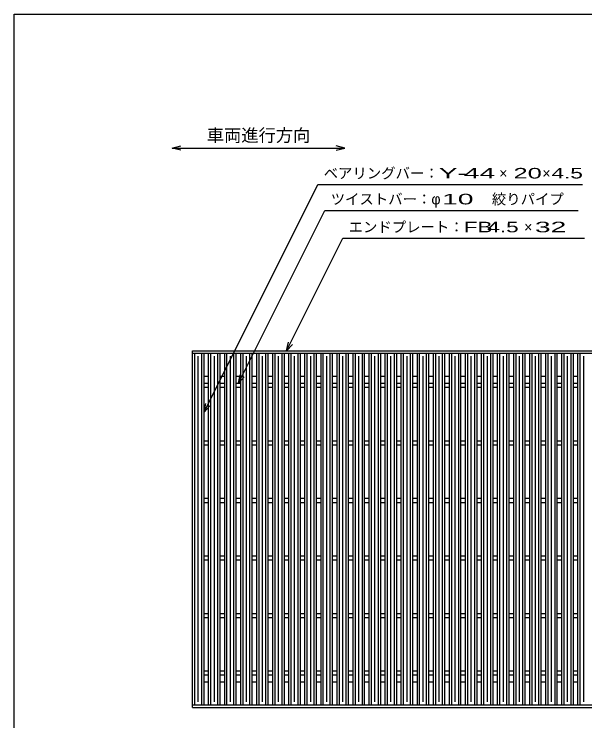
# Model space of a CAD drawing. Units: millimetres, scale not verified. Extents: x -1820 to 1736, y -1282 to 1048.
# Drawn here: x -1724 to -732, y -180 to 1048 of the extents above; entities that cross this region are included whole.
import ezdxf
from ezdxf.enums import TextEntityAlignment as Align

# ---------------------------------------------------------------- set-up
doc = ezdxf.new("R2010")
doc.units = ezdxf.units.MM
doc.header["$LTSCALE"] = 10
for name, color, linetype, lineweight in [('CADPAC_LAYER_0000', 150, 'Continuous', 25), ('CADPAC_LAYER_0016', 3, 'Continuous', 25), ('CADPAC_LAYER_0022', 2, 'Continuous', 25)]:
    doc.layers.add(name, color=color, linetype=linetype, lineweight=lineweight)
doc.styles.add('ベクトル', font='')
doc.styles.get('ベクトル').set_extended_font_data('ベクトル')

msp = doc.modelspace()

# ---------------------------------------------------------------- linework, layer by layer
at = {"layer": 'CADPAC_LAYER_0000'}
for p, q in [((-1724, -1151.5), (-1724, 1048.5)), ((-1724, 1048.5), (1736, 1048.5))]:
    msp.add_line(p, q, dxfattribs=at)
at = {"layer": 'CADPAC_LAYER_0000', "color": 4}
for p, q in [((-1449.33, 815.83), (-1434.33, 819.83)), ((-1434.33, 811.83), (-1449.33, 815.83)), ((-1449.33, 815.83), (-1149.33, 815.83)), ((-1149.33, 815.83), (-1164.33, 819.83)), ((-1164.33, 811.83), (-1149.33, 815.83))]:
    msp.add_line(p, q, dxfattribs=at)
at = {"layer": 'CADPAC_LAYER_0016'}
for p, q in [((-1414, 463.5), (-418, 463.5)), ((-1414, 459), (-1414, 463.5)), ((-1414, 459), (-418, 459)), ((-1414, -152), (-1414, 459)), ((-1414, 459), (-1394, 459)), ((-1410, -152), (-1410, 459)), ((-1398, -152), (-1398, 459)), ((-1394, -152), (-1394, 459)), ((-1386.1, -152), (-1386.1, 459)), ((-1386.1, 459), (-1366.1, 459)), ((-1382.1, -152), (-1382.1, 459)), ((-1370.1, -152), (-1370.1, 459)), ((-1366.1, -152), (-1366.1, 459)), ((-1358.2, -152), (-1358.2, 459)), ((-1358.2, 459), (-1338.2, 459)), ((-1354.2, -152), (-1354.2, 459)), ((-1342.2, -152), (-1342.2, 459)), ((-1338.2, -152), (-1338.2, 459)), ((-1330.3, -152), (-1330.3, 459)), ((-1330.3, 459), (-1310.3, 459)), ((-1326.3, -152), (-1326.3, 459)), ((-1314.3, -152), (-1314.3, 459)), ((-1310.3, -152), (-1310.3, 459)), ((-1302.4, -152), (-1302.4, 459)), ((-1302.4, 459), (-1282.4, 459)), ((-1298.4, -152), (-1298.4, 459)), ((-1286.4, -152), (-1286.4, 459)), ((-1282.4, -152), (-1282.4, 459)), ((-1274.5, -152), (-1274.5, 459)), ((-1274.5, 459), (-1254.5, 459)), ((-1270.5, -152), (-1270.5, 459)), ((-1258.5, -152), (-1258.5, 459)), ((-1254.5, -152), (-1254.5, 459)), ((-1246.6, -152), (-1246.6, 459)), ((-1246.6, 459), (-1226.6, 459)), ((-1242.6, -152), (-1242.6, 459)), ((-1230.6, -152), (-1230.6, 459)), ((-1226.6, -152), (-1226.6, 459)), ((-1218.7, -152), (-1218.7, 459)), ((-1218.7, 459), (-1198.7, 459)), ((-1214.7, -152), (-1214.7, 459)), ((-1202.7, -152), (-1202.7, 459)), ((-1198.7, -152), (-1198.7, 459)), ((-1190.8, -152), (-1190.8, 459)), ((-1190.8, 459), (-1170.8, 459)), ((-1186.8, -152), (-1186.8, 459)), ((-1174.8, -152), (-1174.8, 459)), ((-1170.8, -152), (-1170.8, 459)), ((-1162.9, -152), (-1162.9, 459)), ((-1162.9, 459), (-1142.9, 459)), ((-1158.9, -152), (-1158.9, 459)), ((-1146.9, -152), (-1146.9, 459)), ((-1142.9, -152), (-1142.9, 459)), ((-1135, -152), (-1135, 459)), ((-1135, 459), (-1115, 459)), ((-1131, -152), (-1131, 459)), ((-1119, -152), (-1119, 459)), ((-1115, -152), (-1115, 459)), ((-1107.1, -152), (-1107.1, 459)), ((-1107.1, 459), (-1087.1, 459)), ((-1103.1, -152), (-1103.1, 459)), ((-1091.1, -152), (-1091.1, 459)), ((-1087.1, -152), (-1087.1, 459)), ((-1079.2, -152), (-1079.2, 459)), ((-1079.2, 459), (-1059.2, 459)), ((-1075.2, -152), (-1075.2, 459)), ((-1063.2, -152), (-1063.2, 459)), ((-1059.2, -152), (-1059.2, 459)), ((-1051.3, -152), (-1051.3, 459)), ((-1051.3, 459), (-1031.3, 459)), ((-1047.3, -152), (-1047.3, 459)), ((-1035.3, -152), (-1035.3, 459)), ((-1031.3, -152), (-1031.3, 459)), ((-1023.4, -152), (-1023.4, 459)), ((-1023.4, 459), (-1003.4, 459)), ((-1019.4, -152), (-1019.4, 459)), ((-1007.4, -152), (-1007.4, 459)), ((-1003.4, -152), (-1003.4, 459)), ((-995.5, -152), (-995.5, 459)), ((-995.5, 459), (-975.5, 459)), ((-991.5, -152), (-991.5, 459)), ((-979.5, -152), (-979.5, 459)), ((-975.5, -152), (-975.5, 459)), ((-967.6, -152), (-967.6, 459)), ((-967.6, 459), (-947.6, 459)), ((-963.6, -152), (-963.6, 459)), ((-951.6, -152), (-951.6, 459)), ((-947.6, -152), (-947.6, 459)), ((-939.7, -152), (-939.7, 459)), ((-939.7, 459), (-919.7, 459)), ((-935.7, -152), (-935.7, 459)), ((-923.7, -152), (-923.7, 459)), ((-919.7, -152), (-919.7, 459)), ((-911.8, -152), (-911.8, 459)), ((-911.8, 459), (-891.8, 459)), ((-907.8, -152), (-907.8, 459)), ((-895.8, -152), (-895.8, 459)), ((-891.8, -152), (-891.8, 459)), ((-883.9, -152), (-883.9, 459)), ((-883.9, 459), (-863.9, 459)), ((-879.9, -152), (-879.9, 459)), ((-867.9, -152), (-867.9, 459)), ((-863.9, -152), (-863.9, 459)), ((-856, -152), (-856, 459)), ((-856, 459), (-836, 459)), ((-852, -152), (-852, 459)), ((-840, -152), (-840, 459)), ((-836, -152), (-836, 459)), ((-828.1, -152), (-828.1, 459)), ((-828.1, 459), (-808.1, 459)), ((-824.1, -152), (-824.1, 459)), ((-812.1, -152), (-812.1, 459)), ((-808.1, -152), (-808.1, 459)), ((-800.2, -152), (-800.2, 459)), ((-800.2, 459), (-780.2, 459)), ((-796.2, -152), (-796.2, 459)), ((-784.2, -152), (-784.2, 459)), ((-780.2, -152), (-780.2, 459)), ((-772.3, -152), (-772.3, 459)), ((-772.3, 459), (-752.3, 459)), ((-768.3, -152), (-768.3, 459)), ((-756.3, -152), (-756.3, 459)), ((-752.3, -152), (-752.3, 459)), ((-744.4, -152), (-744.4, 459)), ((-744.4, 459), (-724.4, 459)), ((-740.4, -152), (-740.4, 459)), ((-1404, -147), (-1404, 454)), ((-1376.1, -147), (-1376.1, 454)), ((-1348.2, -147), (-1348.2, 454)), ((-1320.3, -147), (-1320.3, 454)), ((-1292.4, -147), (-1292.4, 454)), ((-1264.5, -147), (-1264.5, 454)), ((-1236.6, -147), (-1236.6, 454)), ((-1208.7, -147), (-1208.7, 454)), ((-1180.8, -147), (-1180.8, 454)), ((-1152.9, -147), (-1152.9, 454)), ((-1125, -147), (-1125, 454)), ((-1097.1, -147), (-1097.1, 454)), ((-1069.2, -147), (-1069.2, 454)), ((-1041.3, -147), (-1041.3, 454)), ((-1013.4, -147), (-1013.4, 454)), ((-985.5, -147), (-985.5, 454)), ((-957.6, -147), (-957.6, 454)), ((-929.7, -147), (-929.7, 454)), ((-901.8, -147), (-901.8, 454)), ((-873.9, -147), (-873.9, 454)), ((-846, -147), (-846, 454)), ((-818.1, -147), (-818.1, 454)), ((-790.2, -147), (-790.2, 454)), ((-762.3, -147), (-762.3, 454)), ((-734.4, -147), (-734.4, 454)), ((-1394, 419), (-1386.1, 419)), ((-1366.1, 419), (-1358.2, 419)), ((-1338.2, 419), (-1330.3, 419)), ((-1310.3, 419), (-1302.4, 419)), ((-1282.4, 419), (-1274.5, 419)), ((-1254.5, 419), (-1246.6, 419)), ((-1226.6, 419), (-1218.7, 419)), ((-1198.7, 419), (-1190.8, 419)), ((-1170.8, 419), (-1162.9, 419)), ((-1142.9, 419), (-1135, 419)), ((-1115, 419), (-1107.1, 419)), ((-1087.1, 419), (-1079.2, 419)), ((-1059.2, 419), (-1051.3, 419)), ((-1031.3, 419), (-1023.4, 419)), ((-1003.4, 419), (-995.5, 419)), ((-975.5, 419), (-967.6, 419)), ((-947.6, 419), (-939.7, 419)), ((-919.7, 419), (-911.8, 419)), ((-891.8, 419), (-883.9, 419)), ((-863.9, 419), (-856, 419)), ((-836, 419), (-828.1, 419)), ((-808.1, 419), (-800.2, 419)), ((-780.2, 419), (-772.3, 419)), ((-752.3, 419), (-744.4, 419)), ((-1394, 407), (-1386.1, 407)), ((-1366.1, 407), (-1358.2, 407)), ((-1338.2, 407), (-1330.3, 407)), ((-1310.3, 407), (-1302.4, 407)), ((-1282.4, 407), (-1274.5, 407)), ((-1254.5, 407), (-1246.6, 407)), ((-1226.6, 407), (-1218.7, 407)), ((-1198.7, 407), (-1190.8, 407)), ((-1170.8, 407), (-1162.9, 407)), ((-1142.9, 407), (-1135, 407)), ((-1115, 407), (-1107.1, 407)), ((-1087.1, 407), (-1079.2, 407)), ((-1059.2, 407), (-1051.3, 407)), ((-1031.3, 407), (-1023.4, 407)), ((-1003.4, 407), (-995.5, 407)), ((-975.5, 407), (-967.6, 407)), ((-947.6, 407), (-939.7, 407)), ((-919.7, 407), (-911.8, 407)), ((-891.8, 407), (-883.9, 407)), ((-863.9, 407), (-856, 407)), ((-836, 407), (-828.1, 407)), ((-808.1, 407), (-800.2, 407)), ((-780.2, 407), (-772.3, 407)), ((-752.3, 407), (-744.4, 407)), ((-1394, 400), (-1386.1, 400)), ((-1366.1, 400), (-1358.2, 400)), ((-1338.2, 400), (-1330.3, 400)), ((-1310.3, 400), (-1302.4, 400)), ((-1282.4, 400), (-1274.5, 400)), ((-1254.5, 400), (-1246.6, 400)), ((-1226.6, 400), (-1218.7, 400)), ((-1198.7, 400), (-1190.8, 400)), ((-1170.8, 400), (-1162.9, 400)), ((-1142.9, 400), (-1135, 400)), ((-1115, 400), (-1107.1, 400)), ((-1087.1, 400), (-1079.2, 400)), ((-1059.2, 400), (-1051.3, 400)), ((-1031.3, 400), (-1023.4, 400)), ((-1003.4, 400), (-995.5, 400)), ((-975.5, 400), (-967.6, 400)), ((-947.6, 400), (-939.7, 400)), ((-919.7, 400), (-911.8, 400)), ((-891.8, 400), (-883.9, 400)), ((-863.9, 400), (-856, 400)), ((-836, 400), (-828.1, 400)), ((-808.1, 400), (-800.2, 400)), ((-780.2, 400), (-772.3, 400)), ((-752.3, 400), (-744.4, 400)), ((-1394, 307), (-1386.1, 307)), ((-1394, 300), (-1386.1, 300)), ((-1366.1, 307), (-1358.2, 307)), ((-1366.1, 300), (-1358.2, 300)), ((-1338.2, 307), (-1330.3, 307)), ((-1338.2, 300), (-1330.3, 300)), ((-1310.3, 307), (-1302.4, 307)), ((-1310.3, 300), (-1302.4, 300)), ((-1282.4, 307), (-1274.5, 307)), ((-1282.4, 300), (-1274.5, 300)), ((-1254.5, 307), (-1246.6, 307)), ((-1254.5, 300), (-1246.6, 300)), ((-1226.6, 307), (-1218.7, 307)), ((-1226.6, 300), (-1218.7, 300)), ((-1198.7, 307), (-1190.8, 307)), ((-1198.7, 300), (-1190.8, 300)), ((-1170.8, 307), (-1162.9, 307)), ((-1170.8, 300), (-1162.9, 300)), ((-1142.9, 307), (-1135, 307)), ((-1142.9, 300), (-1135, 300)), ((-1115, 307), (-1107.1, 307)), ((-1115, 300), (-1107.1, 300)), ((-1087.1, 307), (-1079.2, 307)), ((-1087.1, 300), (-1079.2, 300)), ((-1059.2, 307), (-1051.3, 307)), ((-1059.2, 300), (-1051.3, 300)), ((-1031.3, 307), (-1023.4, 307)), ((-1031.3, 300), (-1023.4, 300)), ((-1003.4, 307), (-995.5, 307)), ((-1003.4, 300), (-995.5, 300)), ((-975.5, 307), (-967.6, 307)), ((-975.5, 300), (-967.6, 300)), ((-947.6, 307), (-939.7, 307)), ((-947.6, 300), (-939.7, 300)), ((-919.7, 307), (-911.8, 307)), ((-919.7, 300), (-911.8, 300)), ((-891.8, 307), (-883.9, 307)), ((-891.8, 300), (-883.9, 300)), ((-863.9, 307), (-856, 307)), ((-863.9, 300), (-856, 300)), ((-836, 307), (-828.1, 307)), ((-836, 300), (-828.1, 300)), ((-808.1, 307), (-800.2, 307)), ((-808.1, 300), (-800.2, 300)), ((-780.2, 307), (-772.3, 307)), ((-780.2, 300), (-772.3, 300)), ((-752.3, 307), (-744.4, 307)), ((-752.3, 300), (-744.4, 300)), ((-1394, 207), (-1386.1, 207)), ((-1394, 200), (-1386.1, 200)), ((-1366.1, 207), (-1358.2, 207)), ((-1366.1, 200), (-1358.2, 200)), ((-1338.2, 207), (-1330.3, 207)), ((-1338.2, 200), (-1330.3, 200)), ((-1310.3, 207), (-1302.4, 207)), ((-1310.3, 200), (-1302.4, 200)), ((-1282.4, 207), (-1274.5, 207)), ((-1282.4, 200), (-1274.5, 200)), ((-1254.5, 207), (-1246.6, 207)), ((-1254.5, 200), (-1246.6, 200)), ((-1226.6, 207), (-1218.7, 207)), ((-1226.6, 200), (-1218.7, 200)), ((-1198.7, 207), (-1190.8, 207)), ((-1198.7, 200), (-1190.8, 200)), ((-1170.8, 207), (-1162.9, 207)), ((-1170.8, 200), (-1162.9, 200)), ((-1142.9, 207), (-1135, 207)), ((-1142.9, 200), (-1135, 200)), ((-1115, 207), (-1107.1, 207)), ((-1115, 200), (-1107.1, 200)), ((-1087.1, 207), (-1079.2, 207)), ((-1087.1, 200), (-1079.2, 200)), ((-1059.2, 207), (-1051.3, 207)), ((-1059.2, 200), (-1051.3, 200)), ((-1031.3, 207), (-1023.4, 207)), ((-1031.3, 200), (-1023.4, 200)), ((-1003.4, 207), (-995.5, 207)), ((-1003.4, 200), (-995.5, 200)), ((-975.5, 207), (-967.6, 207)), ((-975.5, 200), (-967.6, 200)), ((-947.6, 207), (-939.7, 207)), ((-947.6, 200), (-939.7, 200)), ((-919.7, 207), (-911.8, 207)), ((-919.7, 200), (-911.8, 200)), ((-891.8, 207), (-883.9, 207)), ((-891.8, 200), (-883.9, 200)), ((-863.9, 207), (-856, 207)), ((-863.9, 200), (-856, 200)), ((-836, 207), (-828.1, 207)), ((-836, 200), (-828.1, 200)), ((-808.1, 207), (-800.2, 207)), ((-808.1, 200), (-800.2, 200)), ((-780.2, 207), (-772.3, 207)), ((-780.2, 200), (-772.3, 200)), ((-752.3, 207), (-744.4, 207)), ((-752.3, 200), (-744.4, 200)), ((-1394, 107), (-1386.1, 107)), ((-1394, 100), (-1386.1, 100)), ((-1366.1, 107), (-1358.2, 107)), ((-1366.1, 100), (-1358.2, 100)), ((-1338.2, 107), (-1330.3, 107)), ((-1338.2, 100), (-1330.3, 100)), ((-1310.3, 107), (-1302.4, 107)), ((-1310.3, 100), (-1302.4, 100)), ((-1282.4, 107), (-1274.5, 107)), ((-1282.4, 100), (-1274.5, 100)), ((-1254.5, 107), (-1246.6, 107)), ((-1254.5, 100), (-1246.6, 100)), ((-1226.6, 107), (-1218.7, 107)), ((-1226.6, 100), (-1218.7, 100)), ((-1198.7, 107), (-1190.8, 107)), ((-1198.7, 100), (-1190.8, 100)), ((-1170.8, 107), (-1162.9, 107)), ((-1170.8, 100), (-1162.9, 100)), ((-1142.9, 107), (-1135, 107)), ((-1142.9, 100), (-1135, 100)), ((-1115, 107), (-1107.1, 107)), ((-1115, 100), (-1107.1, 100)), ((-1087.1, 107), (-1079.2, 107)), ((-1087.1, 100), (-1079.2, 100)), ((-1059.2, 107), (-1051.3, 107)), ((-1059.2, 100), (-1051.3, 100)), ((-1031.3, 107), (-1023.4, 107)), ((-1031.3, 100), (-1023.4, 100)), ((-1003.4, 107), (-995.5, 107)), ((-1003.4, 100), (-995.5, 100)), ((-975.5, 107), (-967.6, 107)), ((-975.5, 100), (-967.6, 100)), ((-947.6, 107), (-939.7, 107)), ((-947.6, 100), (-939.7, 100)), ((-919.7, 107), (-911.8, 107)), ((-919.7, 100), (-911.8, 100)), ((-891.8, 107), (-883.9, 107)), ((-891.8, 100), (-883.9, 100)), ((-863.9, 107), (-856, 107)), ((-863.9, 100), (-856, 100)), ((-836, 107), (-828.1, 107)), ((-836, 100), (-828.1, 100)), ((-808.1, 107), (-800.2, 107)), ((-808.1, 100), (-800.2, 100)), ((-780.2, 107), (-772.3, 107)), ((-780.2, 100), (-772.3, 100)), ((-752.3, 107), (-744.4, 107)), ((-752.3, 100), (-744.4, 100)), ((-1394, 7), (-1386.1, 7)), ((-1394, 0), (-1386.1, 0)), ((-1366.1, 7), (-1358.2, 7)), ((-1366.1, 0), (-1358.2, 0)), ((-1338.2, 7), (-1330.3, 7)), ((-1338.2, 0), (-1330.3, 0)), ((-1310.3, 7), (-1302.4, 7)), ((-1310.3, 0), (-1302.4, 0)), ((-1282.4, 7), (-1274.5, 7)), ((-1282.4, 0), (-1274.5, 0)), ((-1254.5, 7), (-1246.6, 7)), ((-1254.5, 0), (-1246.6, 0)), ((-1226.6, 7), (-1218.7, 7)), ((-1226.6, 0), (-1218.7, 0)), ((-1198.7, 7), (-1190.8, 7)), ((-1198.7, 0), (-1190.8, 0)), ((-1170.8, 7), (-1162.9, 7)), ((-1170.8, 0), (-1162.9, 0)), ((-1142.9, 7), (-1135, 7)), ((-1142.9, 0), (-1135, 0)), ((-1115, 7), (-1107.1, 7)), ((-1115, 0), (-1107.1, 0)), ((-1087.1, 7), (-1079.2, 7)), ((-1087.1, 0), (-1079.2, 0)), ((-1059.2, 7), (-1051.3, 7)), ((-1059.2, 0), (-1051.3, 0)), ((-1031.3, 7), (-1023.4, 7)), ((-1031.3, 0), (-1023.4, 0)), ((-1003.4, 7), (-995.5, 7)), ((-1003.4, 0), (-995.5, 0)), ((-975.5, 7), (-967.6, 7)), ((-975.5, 0), (-967.6, 0)), ((-947.6, 7), (-939.7, 7)), ((-947.6, 0), (-939.7, 0)), ((-919.7, 7), (-911.8, 7)), ((-919.7, 0), (-911.8, 0)), ((-891.8, 7), (-883.9, 7)), ((-891.8, 0), (-883.9, 0)), ((-863.9, 7), (-856, 7)), ((-863.9, 0), (-856, 0)), ((-836, 7), (-828.1, 7)), ((-836, 0), (-828.1, 0)), ((-808.1, 7), (-800.2, 7)), ((-808.1, 0), (-800.2, 0)), ((-780.2, 7), (-772.3, 7)), ((-780.2, 0), (-772.3, 0)), ((-752.3, 7), (-744.4, 7)), ((-752.3, 0), (-744.4, 0)), ((-1394, -93), (-1386.1, -93)), ((-1366.1, -93), (-1358.2, -93)), ((-1338.2, -93), (-1330.3, -93)), ((-1310.3, -93), (-1302.4, -93)), ((-1282.4, -93), (-1274.5, -93)), ((-1254.5, -93), (-1246.6, -93)), ((-1226.6, -93), (-1218.7, -93)), ((-1198.7, -93), (-1190.8, -93)), ((-1170.8, -93), (-1162.9, -93)), ((-1142.9, -93), (-1135, -93)), ((-1115, -93), (-1107.1, -93)), ((-1087.1, -93), (-1079.2, -93)), ((-1059.2, -93), (-1051.3, -93)), ((-1031.3, -93), (-1023.4, -93)), ((-1003.4, -93), (-995.5, -93)), ((-975.5, -93), (-967.6, -93)), ((-947.6, -93), (-939.7, -93)), ((-919.7, -93), (-911.8, -93)), ((-891.8, -93), (-883.9, -93)), ((-863.9, -93), (-856, -93)), ((-836, -93), (-828.1, -93)), ((-808.1, -93), (-800.2, -93)), ((-780.2, -93), (-772.3, -93)), ((-752.3, -93), (-744.4, -93)), ((-1394, -100), (-1386.1, -100)), ((-1366.1, -100), (-1358.2, -100)), ((-1338.2, -100), (-1330.3, -100)), ((-1310.3, -100), (-1302.4, -100)), ((-1282.4, -100), (-1274.5, -100)), ((-1254.5, -100), (-1246.6, -100)), ((-1226.6, -100), (-1218.7, -100)), ((-1198.7, -100), (-1190.8, -100)), ((-1170.8, -100), (-1162.9, -100)), ((-1142.9, -100), (-1135, -100)), ((-1115, -100), (-1107.1, -100)), ((-1087.1, -100), (-1079.2, -100)), ((-1059.2, -100), (-1051.3, -100)), ((-1031.3, -100), (-1023.4, -100)), ((-1003.4, -100), (-995.5, -100)), ((-975.5, -100), (-967.6, -100)), ((-947.6, -100), (-939.7, -100)), ((-919.7, -100), (-911.8, -100)), ((-891.8, -100), (-883.9, -100)), ((-863.9, -100), (-856, -100)), ((-836, -100), (-828.1, -100)), ((-808.1, -100), (-800.2, -100)), ((-780.2, -100), (-772.3, -100)), ((-752.3, -100), (-744.4, -100)), ((-1394, -112), (-1386.1, -112)), ((-1366.1, -112), (-1358.2, -112)), ((-1338.2, -112), (-1330.3, -112)), ((-1310.3, -112), (-1302.4, -112)), ((-1282.4, -112), (-1274.5, -112)), ((-1254.5, -112), (-1246.6, -112)), ((-1226.6, -112), (-1218.7, -112)), ((-1198.7, -112), (-1190.8, -112)), ((-1170.8, -112), (-1162.9, -112)), ((-1142.9, -112), (-1135, -112)), ((-1115, -112), (-1107.1, -112)), ((-1087.1, -112), (-1079.2, -112)), ((-1059.2, -112), (-1051.3, -112)), ((-1031.3, -112), (-1023.4, -112)), ((-1003.4, -112), (-995.5, -112)), ((-975.5, -112), (-967.6, -112)), ((-947.6, -112), (-939.7, -112)), ((-919.7, -112), (-911.8, -112)), ((-891.8, -112), (-883.9, -112)), ((-863.9, -112), (-856, -112)), ((-836, -112), (-828.1, -112)), ((-808.1, -112), (-800.2, -112)), ((-780.2, -112), (-772.3, -112)), ((-752.3, -112), (-744.4, -112)), ((-1414, -152), (-418, -152)), ((-1414, -156.5), (-1414, -152)), ((-1414, -152), (-1394, -152)), ((-1414, -156.5), (-418, -156.5)), ((-1386.1, -152), (-1366.1, -152)), ((-1358.2, -152), (-1338.2, -152)), ((-1330.3, -152), (-1310.3, -152)), ((-1302.4, -152), (-1282.4, -152)), ((-1274.5, -152), (-1254.5, -152)), ((-1246.6, -152), (-1226.6, -152)), ((-1218.7, -152), (-1198.7, -152)), ((-1190.8, -152), (-1170.8, -152)), ((-1162.9, -152), (-1142.9, -152)), ((-1135, -152), (-1115, -152)), ((-1107.1, -152), (-1087.1, -152)), ((-1079.2, -152), (-1059.2, -152)), ((-1051.3, -152), (-1031.3, -152)), ((-1023.4, -152), (-1003.4, -152)), ((-995.5, -152), (-975.5, -152)), ((-967.6, -152), (-947.6, -152)), ((-939.7, -152), (-919.7, -152)), ((-911.8, -152), (-891.8, -152)), ((-883.9, -152), (-863.9, -152)), ((-856, -152), (-836, -152)), ((-828.1, -152), (-808.1, -152)), ((-800.2, -152), (-780.2, -152)), ((-772.3, -152), (-752.3, -152)), ((-744.4, -152), (-724.4, -152))]:
    msp.add_line(p, q, dxfattribs=at)
at = {"layer": 'CADPAC_LAYER_0022', "color": 4}
for p, q in [((-1394, 357), (-1196.25, 752.5)), ((-1196.25, 752.5), (-736.25, 752.5)), ((-1334.25, 407), (-1184, 707.5)), ((-1184, 707.5), (-744, 707.5)), ((-1250.55, 463.5), (-1152.8, 659)), ((-1152.8, 659), (-732.8, 659)), ((-1250.55, 463.5), (-1247.55, 478.1)), ((-1250.55, 463.5), (-1240.55, 474.5)), ((-1334.25, 407), (-1331.25, 421.6)), ((-1334.25, 407), (-1324.25, 418)), ((-1394, 357), (-1391, 371.6)), ((-1394, 357), (-1384, 368))]:
    msp.add_line(p, q, dxfattribs=at)

# ---------------------------------------------------------------- texts
at = {"layer": 'CADPAC_LAYER_0000', "color": 2, "style": 'ベクトル'}
msp.add_text('車両進行方向', height=21.99, dxfattribs=at).set_placement((-1389.33, 837.83), align=Align.MIDDLE_LEFT)
at = {"layer": 'CADPAC_LAYER_0022', "style": 'ベクトル'}
for s, p in [('ベアリングバー：', (-1186.25, 772)), ('×', (-881.25, 772)), ('×', (-806.25, 772)), ('ツイストバー：', (-1174, 727)), ('絞りパイプ', (-894, 727)), ('φ', (-999, 727)), ('エンドプレート：', (-1142.8, 678.5)), ('×', (-837.8, 678.5))]:
    msp.add_text(s, height=18.33, dxfattribs=at).set_placement(p, align=Align.MIDDLE_LEFT)
for s, width, p in [('Y-', 2, (-986.25, 772)), (' 44 ', 2, (-956.25, 772)), ('20', 1.8, (-856.25, 772)), (' 4.5 ', 1.6, (-801.25, 772)), (' 10 ', 2, (-994, 727)), (' 32 ', 2, (-832.8, 678.5)), ('FB', 1.6, (-942.8, 678.5)), (' 4.5 ', 1.6, (-912.8, 678.5))]:
    msp.add_text(s, height=18.33, dxfattribs=dict(at, width=width)).set_placement(p, align=Align.MIDDLE_LEFT)

doc.saveas('drawing.dxf')
